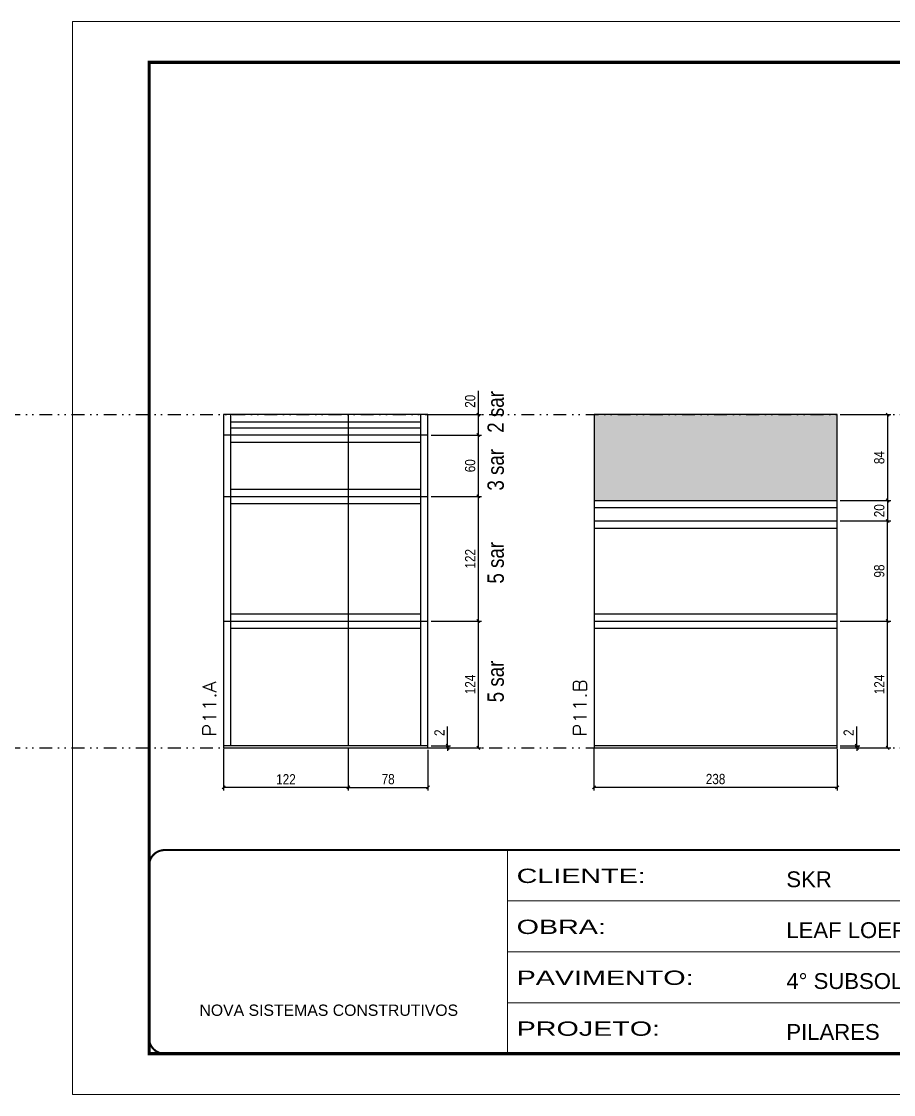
# Model space of a CAD drawing. Header units: millimetres. Extents: x 13777 to 27878, y -21631 to 6985.
# Drawn here: x 17533 to 18387, y -7848 to -6798 of the extents above; entities that cross this region are included whole.
import ezdxf

# ---------------------------------------------------------------- set-up
doc = ezdxf.new("R2010")
doc.units = ezdxf.units.MM
for name, pattern in [('CONTINUO', [0]), ('DASHED', [0.75, 0.5, -0.25]), ('DIVIDE2', [0.625, 0.25, -0.125, 0, -0.125, 0, -0.125])]:
    doc.linetypes.add(name, pattern=pattern)
for name, color, linetype in [('COTA', 241, 'Continuous'), ('NOMENCLATURA', 7, 'Continuous'), ('Nível', 160, 'Continuous'), ('Painéis', 200, 'Continuous'), ('SARR_2.2x7', 40, 'Continuous')]:
    doc.layers.add(name, color=color, linetype=linetype)
for name, color, linetype, lineweight in [('Folhas', 255, 'Continuous', 9), ('SARRAFO DE PRESSAO', 251, 'DASHED', 9), ('Texto Seção', 7, 'Continuous', 15)]:
    doc.layers.add(name, color=color, linetype=linetype, lineweight=lineweight)
doc.styles.add('ARIAL', font='arial.ttf')
doc.styles.add('ARIAL_NARROW', font='ARIALN.TTF', dxfattribs={"height": 0.2})
doc.styles.add('COTA TECNICA', font='techl___.ttf', dxfattribs={"height": 10})
doc.styles.add('COTA TECNICA-50', font='techl___.ttf', dxfattribs={"height": 10})
doc.styles.add('REGUA-120', font='ROMANS.shx', dxfattribs={"height": 15})
doc.styles.add('Tecnologia', font='')
doc.styles.get('Tecnologia').set_extended_font_data('Forgotten Futurist')
doc.dimstyles.new('COTA PAINEL-50', dxfattribs={"dimtxt": 10, "dimasz": 3, "dimexe": 3, "dimexo": 3, "dimgap": 3, "dimtad": 1, "dimdec": 1, "dimzin": 12, "dimdsep": 46, "dimtxsty": 'COTA TECNICA-50', "dimblk1": 'OBLIQUE', "dimblk2": 'OBLIQUE', "dimsah": 1, "dimcen": 0.9, "dimclrd": 4, "dimclre": 4, "dimclrt": 240, "dimadec": 1, "dimazin": 3, "dimtfac": 1, "dimtdec": 1, "dimtmove": 0, "dimatfit": 3, "dimfxl": 1, "dimtolj": 1, "dimtzin": 12, "dimarcsym": 0})
doc.dimstyles.new('PAINEL', dxfattribs={"dimtxt": 10, "dimasz": 3, "dimexe": 3, "dimexo": 3, "dimgap": 3, "dimtad": 1, "dimdec": 1, "dimzin": 12, "dimdsep": 46, "dimtxsty": 'COTA TECNICA', "dimblk1": 'OBLIQUE', "dimblk2": 'OBLIQUE', "dimsah": 1, "dimcen": 0.9, "dimclrd": 4, "dimclre": 4, "dimclrt": 240, "dimadec": 1, "dimazin": 3, "dimtfac": 1, "dimtdec": 1, "dimtmove": 0, "dimatfit": 3, "dimfxl": 1, "dimtolj": 1, "dimtzin": 12, "dimarcsym": 0})

# ---------------------------------------------------------------- blocks, each defined once
blk = doc.blocks.new('9999999999')
at = {"color": 30, "linetype": 'CONTINUO'}
for p, q in [((98564.6, 34230.2), (98564.6, 34429.4)), ((98564.6, 34379.6), (99584, 34379.6)), ((98564.6, 34329.8), (99488, 34329.8)), ((99584, 34329.8), (99488, 34329.8)), ((99488, 34329.8), (99488, 34230.2)), ((98564.6, 34280), (99488, 34280))]:
    blk.add_line(p, q, dxfattribs=at)
at = {"color": 30, "linetype": 'CONTINUO', "const_width": 2}
blk.add_lwpolyline([(99584, 34230.2), (99584, 34414.4, 0.414214), (99569, 34429.4), (98229, 34429.4, 0.414214), (98214, 34414.4), (98214, 34245.2, 0.414214), (98229, 34230.2), (99584, 34230.2)], format="xyb", dxfattribs=at)
at = {"layer": 'Folhas'}
blk.add_lwpolyline([(98139, 34190.2), (99624, 34190.2), (99624, 35240.2), (98139, 35240.2)], close=True, dxfattribs=at)
at = {"layer": 'Folhas', "color": 30, "const_width": 3}
blk.add_lwpolyline([(98214, 34230.2), (99584, 34230.2), (99584, 35200.2), (98214, 35200.2)], close=True, dxfattribs=at)
at = {"color": 7, "linetype": 'Continuous', "ltscale": 5, "style": 'ARIAL'}
for s, height, p in [('SKR', 15.48, (98837.7, 34393.1)), ('LEAF LOEFGREN', 15.483, (98837.7, 34343.3)), ('4° SUBSOLO', 15.48, (98837.7, 34293.5)), ('NOVA SISTEMAS CONSTRUTIVOS', 11.059, (98263.2, 34267.2)), ('PILARES', 15.48, (98837.7, 34243.7))]:
    blk.add_text(s, height=height, dxfattribs=at).set_placement(p)
at = {"layer": 'Folhas', "color": 7, "style": 'Tecnologia', "width": 1.5}
for s, p in [('CLIENTE:', (98573.7, 34397.2)), ('OBRA:', (98573.7, 34347.3)), ('PAVIMENTO:', (98573.7, 34297.5)), ('PROJETO:', (98573.7, 34247.7))]:
    blk.add_text(s, height=14, dxfattribs=at).set_placement(p)
blk = doc.blocks.new('_Oblique')
at = {"color": 0, "linetype": 'ByBlock', "lineweight": -2}
blk.add_line((-0.5, -0.5), (0.5, 0.5), dxfattribs=at)
blk = doc.blocks.new('*D3254')
at = {"layer": 'COTA', "color": 4, "lineweight": -2, "transparency": 16777216}
for p, q in [((17731.4, -7509.9), (17731.4, -7550.7)), ((17853.4, -7509.9), (17853.4, -7550.7)), ((17853.4, -7547.7), (17731.4, -7547.7))]:
    blk.add_line(p, q, dxfattribs=at)
at = {"layer": 'Defpoints', "color": 0, "transparency": 16777216}
for p in [(17731.4, -7506.9), (17853.4, -7506.9), (17731.4, -7547.7)]:
    blk.add_point(p, dxfattribs=at)
at = {"layer": 'COTA', "color": 4, "lineweight": -2, "transparency": 16777216, "xscale": 3, "yscale": 3, "zscale": 3, "rotation": 180}
blk.add_blockref('_Oblique', (17731.4, -7547.7), dxfattribs=at)
at = {"layer": 'COTA', "color": 4, "lineweight": -2, "transparency": 16777216, "xscale": 3, "yscale": 3, "zscale": 3}
blk.add_blockref('_Oblique', (17853.4, -7547.7), dxfattribs=at)
at = {"layer": 'COTA', "color": 240, "transparency": 16777216, "insert": (17792.4, -7539.7), "char_height": 10, "attachment_point": 5, "style": 'COTA TECNICA'}
blk.add_mtext('\\A1;122', dxfattribs=at)
blk = doc.blocks.new('*D3255')
at = {"layer": 'COTA', "color": 4, "lineweight": -2, "transparency": 16777216}
for p, q in [((17950.6, -7506.9), (17950.6, -7488.1)), ((17934.4, -7506.9), (17953.6, -7506.9)), ((17950.6, -7508.9), (17950.6, -7506.9)), ((17934.4, -7508.9), (17953.6, -7508.9)), ((17950.6, -7508.9), (17950.6, -7511.9))]:
    blk.add_line(p, q, dxfattribs=at)
at = {"layer": 'Defpoints', "color": 0, "transparency": 16777216}
for p in [(17931.4, -7506.9), (17931.4, -7508.9), (17950.6, -7508.9)]:
    blk.add_point(p, dxfattribs=at)
at = {"layer": 'COTA', "color": 4, "lineweight": -2, "transparency": 16777216, "xscale": 3, "yscale": 3, "zscale": 3}
for p, rotation in [((17950.6, -7506.9), 270), ((17950.6, -7508.9), 90)]:
    blk.add_blockref('_Oblique', p, dxfattribs=dict(at, rotation=rotation))
at = {"layer": 'COTA', "color": 240, "transparency": 16777216, "insert": (17942.6, -7494.1), "char_height": 10, "attachment_point": 5, "rotation": 90, "style": 'COTA TECNICA-50'}
blk.add_mtext('\\A1;2', dxfattribs=at)
blk = doc.blocks.new('*D3256')
at = {"layer": 'COTA', "color": 4, "lineweight": -2, "transparency": 16777216}
for p, q in [((17934.4, -7262.9), (17983.8, -7262.9)), ((17980.8, -7384.9), (17980.8, -7262.9)), ((17934.4, -7384.9), (17983.8, -7384.9))]:
    blk.add_line(p, q, dxfattribs=at)
at = {"layer": 'Defpoints', "color": 0, "transparency": 16777216}
for p in [(17931.4, -7262.9), (17980.8, -7262.9), (17931.4, -7384.9)]:
    blk.add_point(p, dxfattribs=at)
at = {"layer": 'COTA', "color": 4, "lineweight": -2, "transparency": 16777216, "xscale": 3, "yscale": 3, "zscale": 3}
for p, rotation in [((17980.8, -7262.9), 90), ((17980.8, -7384.9), 270)]:
    blk.add_blockref('_Oblique', p, dxfattribs=dict(at, rotation=rotation))
at = {"layer": 'COTA', "color": 240, "transparency": 16777216, "insert": (17972.7, -7323.9), "char_height": 10, "attachment_point": 5, "rotation": 90, "style": 'COTA TECNICA-50'}
blk.add_mtext('\\A1;122', dxfattribs=at)
blk = doc.blocks.new('*D3278')
at = {"layer": 'COTA', "color": 4, "linetype": 'ByBlock', "lineweight": -2, "transparency": 16777216}
for p, q in [((17934.4, -7384.9), (17983.8, -7384.9)), ((17980.8, -7508.9), (17980.8, -7384.9)), ((17934.4, -7508.9), (17983.8, -7508.9))]:
    blk.add_line(p, q, dxfattribs=at)
at = {"layer": 'Defpoints', "color": 0, "linetype": 'ByBlock', "transparency": 16777216}
for p in [(17931.4, -7384.9), (17980.8, -7384.9), (17931.4, -7508.9)]:
    blk.add_point(p, dxfattribs=at)
at = {"layer": 'COTA', "color": 4, "linetype": 'ByBlock', "lineweight": -2, "transparency": 16777216, "xscale": 3, "yscale": 3, "zscale": 3}
for p, rotation in [((17980.8, -7384.9), 90), ((17980.8, -7508.9), 270)]:
    blk.add_blockref('_Oblique', p, dxfattribs=dict(at, rotation=rotation))
at = {"layer": 'COTA', "color": 240, "linetype": 'ByBlock', "transparency": 16777216, "insert": (17972.7, -7446.9), "char_height": 10, "attachment_point": 5, "rotation": 90, "style": 'COTA TECNICA'}
blk.add_mtext('\\A1;124', dxfattribs=at)
blk = doc.blocks.new('*D3279')
at = {"layer": 'COTA', "color": 4, "linetype": 'ByBlock', "lineweight": -2, "transparency": 16777216}
for p, q in [((17934.4, -7384.9), (17983.8, -7384.9)), ((17980.8, -7508.9), (17980.8, -7384.9)), ((17934.4, -7508.9), (17983.8, -7508.9))]:
    blk.add_line(p, q, dxfattribs=at)
at = {"layer": 'Defpoints', "color": 0, "linetype": 'ByBlock', "transparency": 16777216}
for p in [(17931.4, -7384.9), (17980.8, -7384.9), (17931.4, -7508.9)]:
    blk.add_point(p, dxfattribs=at)
at = {"layer": 'COTA', "color": 4, "linetype": 'ByBlock', "lineweight": -2, "transparency": 16777216, "xscale": 3, "yscale": 3, "zscale": 3}
for p, rotation in [((17980.8, -7384.9), 90), ((17980.8, -7508.9), 270)]:
    blk.add_blockref('_Oblique', p, dxfattribs=dict(at, rotation=rotation))
at = {"layer": 'COTA', "color": 240, "linetype": 'ByBlock', "transparency": 16777216, "insert": (17972.7, -7446.9), "char_height": 10, "attachment_point": 5, "rotation": 90, "style": 'COTA TECNICA'}
blk.add_mtext('\\A1;124', dxfattribs=at)
blk = doc.blocks.new('*D3280')
at = {"layer": 'COTA', "color": 4, "lineweight": -2, "transparency": 16777216}
for p, q in [((17934.4, -7202.9), (17983.8, -7202.9)), ((17980.8, -7262.9), (17980.8, -7202.9)), ((17934.4, -7262.9), (17983.8, -7262.9))]:
    blk.add_line(p, q, dxfattribs=at)
at = {"layer": 'Defpoints', "color": 0, "transparency": 16777216}
for p in [(17931.4, -7202.9), (17980.8, -7202.9), (17931.4, -7262.9)]:
    blk.add_point(p, dxfattribs=at)
at = {"layer": 'COTA', "color": 4, "lineweight": -2, "transparency": 16777216, "xscale": 3, "yscale": 3, "zscale": 3}
for p, rotation in [((17980.8, -7202.9), 90), ((17980.8, -7262.9), 270)]:
    blk.add_blockref('_Oblique', p, dxfattribs=dict(at, rotation=rotation))
at = {"layer": 'COTA', "color": 240, "transparency": 16777216, "insert": (17972.7, -7232.9), "char_height": 10, "attachment_point": 5, "rotation": 90, "style": 'COTA TECNICA'}
blk.add_mtext('\\A1;60', dxfattribs=at)
blk = doc.blocks.new('*D3251')
at = {"layer": 'COTA', "color": 4, "lineweight": -2, "transparency": 16777216}
for p, q in [((18093.9, -7509.9), (18093.9, -7550.7)), ((18331.9, -7509.9), (18331.9, -7550.7)), ((18331.9, -7547.7), (18093.9, -7547.7))]:
    blk.add_line(p, q, dxfattribs=at)
at = {"layer": 'Defpoints', "color": 0, "transparency": 16777216}
for p in [(18093.9, -7506.9), (18331.9, -7506.9), (18093.9, -7547.7)]:
    blk.add_point(p, dxfattribs=at)
at = {"layer": 'COTA', "color": 4, "lineweight": -2, "transparency": 16777216, "xscale": 3, "yscale": 3, "zscale": 3, "rotation": 180}
blk.add_blockref('_Oblique', (18093.9, -7547.7), dxfattribs=at)
at = {"layer": 'COTA', "color": 4, "lineweight": -2, "transparency": 16777216, "xscale": 3, "yscale": 3, "zscale": 3}
blk.add_blockref('_Oblique', (18331.9, -7547.7), dxfattribs=at)
at = {"layer": 'COTA', "color": 240, "transparency": 16777216, "insert": (18212.9, -7539.5), "char_height": 10, "attachment_point": 5, "style": 'COTA TECNICA'}
blk.add_mtext('\\A1;238', dxfattribs=at)
blk = doc.blocks.new('*D3252')
at = {"layer": 'COTA', "color": 4, "lineweight": -2, "transparency": 16777216}
for p, q in [((18351.2, -7506.9), (18351.2, -7488.1)), ((18334.9, -7506.9), (18354.2, -7506.9)), ((18351.2, -7508.9), (18351.2, -7506.9)), ((18334.9, -7508.9), (18354.2, -7508.9)), ((18351.2, -7508.9), (18351.2, -7511.9))]:
    blk.add_line(p, q, dxfattribs=at)
at = {"layer": 'Defpoints', "color": 0, "transparency": 16777216}
for p in [(18331.9, -7506.9), (18331.9, -7508.9), (18351.2, -7508.9)]:
    blk.add_point(p, dxfattribs=at)
at = {"layer": 'COTA', "color": 4, "lineweight": -2, "transparency": 16777216, "xscale": 3, "yscale": 3, "zscale": 3}
for p, rotation in [((18351.2, -7506.9), 270), ((18351.2, -7508.9), 90)]:
    blk.add_blockref('_Oblique', p, dxfattribs=dict(at, rotation=rotation))
at = {"layer": 'COTA', "color": 240, "transparency": 16777216, "insert": (18343.2, -7494.1), "char_height": 10, "attachment_point": 5, "rotation": 90, "style": 'COTA TECNICA-50'}
blk.add_mtext('\\A1;2', dxfattribs=at)
blk = doc.blocks.new('*D3253')
at = {"layer": 'COTA', "color": 4, "lineweight": -2, "transparency": 16777216}
for p, q in [((18334.9, -7286.9), (18384.3, -7286.9)), ((18381.3, -7384.9), (18381.3, -7286.9)), ((18334.9, -7384.9), (18384.3, -7384.9))]:
    blk.add_line(p, q, dxfattribs=at)
at = {"layer": 'Defpoints', "color": 0, "transparency": 16777216}
for p in [(18331.9, -7286.9), (18381.3, -7286.9), (18331.9, -7384.9)]:
    blk.add_point(p, dxfattribs=at)
at = {"layer": 'COTA', "color": 4, "lineweight": -2, "transparency": 16777216, "xscale": 3, "yscale": 3, "zscale": 3}
for p, rotation in [((18381.3, -7286.9), 90), ((18381.3, -7384.9), 270)]:
    blk.add_blockref('_Oblique', p, dxfattribs=dict(at, rotation=rotation))
at = {"layer": 'COTA', "color": 240, "transparency": 16777216, "insert": (18373.2, -7335.9), "char_height": 10, "attachment_point": 5, "rotation": 90, "style": 'COTA TECNICA-50'}
blk.add_mtext('\\A1;98', dxfattribs=at)
blk = doc.blocks.new('*D3276')
at = {"layer": 'COTA', "color": 4, "linetype": 'ByBlock', "lineweight": -2, "transparency": 16777216}
for p, q in [((18334.9, -7384.9), (18384.3, -7384.9)), ((18381.3, -7508.9), (18381.3, -7384.9)), ((18334.9, -7508.9), (18384.3, -7508.9))]:
    blk.add_line(p, q, dxfattribs=at)
at = {"layer": 'Defpoints', "color": 0, "linetype": 'ByBlock', "transparency": 16777216}
for p in [(18331.9, -7384.9), (18381.3, -7384.9), (18331.9, -7508.9)]:
    blk.add_point(p, dxfattribs=at)
at = {"layer": 'COTA', "color": 4, "linetype": 'ByBlock', "lineweight": -2, "transparency": 16777216, "xscale": 3, "yscale": 3, "zscale": 3}
for p, rotation in [((18381.3, -7384.9), 90), ((18381.3, -7508.9), 270)]:
    blk.add_blockref('_Oblique', p, dxfattribs=dict(at, rotation=rotation))
at = {"layer": 'COTA', "color": 240, "linetype": 'ByBlock', "transparency": 16777216, "insert": (18373.2, -7446.9), "char_height": 10, "attachment_point": 5, "rotation": 90, "style": 'COTA TECNICA'}
blk.add_mtext('\\A1;124', dxfattribs=at)
blk = doc.blocks.new('*D3277')
at = {"layer": 'COTA', "color": 4, "linetype": 'ByBlock', "lineweight": -2, "transparency": 16777216}
for p, q in [((18334.9, -7384.9), (18384.3, -7384.9)), ((18381.3, -7508.9), (18381.3, -7384.9)), ((18334.9, -7508.9), (18384.3, -7508.9))]:
    blk.add_line(p, q, dxfattribs=at)
at = {"layer": 'Defpoints', "color": 0, "linetype": 'ByBlock', "transparency": 16777216}
for p in [(18331.9, -7384.9), (18381.3, -7384.9), (18331.9, -7508.9)]:
    blk.add_point(p, dxfattribs=at)
at = {"layer": 'COTA', "color": 4, "linetype": 'ByBlock', "lineweight": -2, "transparency": 16777216, "xscale": 3, "yscale": 3, "zscale": 3}
for p, rotation in [((18381.3, -7384.9), 90), ((18381.3, -7508.9), 270)]:
    blk.add_blockref('_Oblique', p, dxfattribs=dict(at, rotation=rotation))
at = {"layer": 'COTA', "color": 240, "linetype": 'ByBlock', "transparency": 16777216, "insert": (18373.2, -7446.9), "char_height": 10, "attachment_point": 5, "rotation": 90, "style": 'COTA TECNICA'}
blk.add_mtext('\\A1;124', dxfattribs=at)
blk = doc.blocks.new('*D3299')
at = {"layer": 'COTA', "color": 4, "lineweight": -2, "transparency": 16777216}
for p, q in [((17980.8, -7182.9), (17980.8, -7159.7)), ((17934.4, -7182.9), (17983.8, -7182.9)), ((17980.8, -7202.9), (17980.8, -7182.9)), ((17934.4, -7202.9), (17983.8, -7202.9))]:
    blk.add_line(p, q, dxfattribs=at)
at = {"layer": 'Defpoints', "color": 0, "transparency": 16777216}
for p in [(17931.4, -7182.9), (17980.8, -7182.9), (17931.4, -7202.9)]:
    blk.add_point(p, dxfattribs=at)
at = {"layer": 'COTA', "color": 4, "lineweight": -2, "transparency": 16777216, "xscale": 3, "yscale": 3, "zscale": 3}
for p, rotation in [((17980.8, -7182.9), 90), ((17980.8, -7202.9), 270)]:
    blk.add_blockref('_Oblique', p, dxfattribs=dict(at, rotation=rotation))
at = {"layer": 'COTA', "color": 240, "transparency": 16777216, "insert": (17972.7, -7169.8), "char_height": 10, "attachment_point": 5, "rotation": 90, "style": 'COTA TECNICA'}
blk.add_mtext('\\A1;20', dxfattribs=at)
blk = doc.blocks.new('*D3300')
at = {"layer": 'COTA', "color": 4, "lineweight": -2, "transparency": 16777216}
for p, q in [((17853.4, -7509.9), (17853.4, -7550.7)), ((17931.4, -7510.9), (17931.4, -7550.7)), ((17853.4, -7547.7), (17931.4, -7547.7))]:
    blk.add_line(p, q, dxfattribs=at)
at = {"layer": 'Defpoints', "color": 0, "transparency": 16777216}
for p in [(17853.4, -7506.9), (17931.4, -7507.9), (17931.4, -7547.7)]:
    blk.add_point(p, dxfattribs=at)
at = {"layer": 'COTA', "color": 4, "lineweight": -2, "transparency": 16777216, "xscale": 3, "yscale": 3, "zscale": 3, "rotation": 180}
blk.add_blockref('_Oblique', (17853.4, -7547.7), dxfattribs=at)
at = {"layer": 'COTA', "color": 4, "lineweight": -2, "transparency": 16777216, "xscale": 3, "yscale": 3, "zscale": 3}
blk.add_blockref('_Oblique', (17931.4, -7547.7), dxfattribs=at)
at = {"layer": 'COTA', "color": 240, "transparency": 16777216, "insert": (17892.4, -7539.6), "char_height": 10, "attachment_point": 5, "style": 'COTA TECNICA'}
blk.add_mtext('\\A1;78', dxfattribs=at)
blk = doc.blocks.new('*D3301')
at = {"layer": 'COTA', "color": 4, "lineweight": -2, "transparency": 16777216}
for p, q in [((18334.9, -7266.9), (18384.3, -7266.9)), ((18381.3, -7266.9), (18381.3, -7286.9)), ((18334.9, -7286.9), (18384.3, -7286.9))]:
    blk.add_line(p, q, dxfattribs=at)
at = {"layer": 'Defpoints', "color": 0, "transparency": 16777216}
for p in [(18331.9, -7266.9), (18331.9, -7286.9), (18381.3, -7286.9)]:
    blk.add_point(p, dxfattribs=at)
at = {"layer": 'COTA', "color": 4, "lineweight": -2, "transparency": 16777216, "xscale": 3, "yscale": 3, "zscale": 3}
for p, rotation in [((18381.3, -7266.9), 90), ((18381.3, -7286.9), 270)]:
    blk.add_blockref('_Oblique', p, dxfattribs=dict(at, rotation=rotation))
at = {"layer": 'COTA', "color": 240, "transparency": 16777216, "insert": (18373.2, -7276.9), "char_height": 10, "attachment_point": 5, "rotation": 90, "style": 'COTA TECNICA'}
blk.add_mtext('\\A1;20', dxfattribs=at)
blk = doc.blocks.new('*D3302')
at = {"layer": 'COTA', "color": 4, "lineweight": -2, "transparency": 16777216}
for p, q in [((18334.9, -7182.9), (18384.3, -7182.9)), ((18381.3, -7182.9), (18381.3, -7266.9)), ((18334.9, -7266.9), (18384.3, -7266.9))]:
    blk.add_line(p, q, dxfattribs=at)
at = {"layer": 'Defpoints', "color": 0, "transparency": 16777216}
for p in [(18331.9, -7182.9), (18331.9, -7266.9), (18381.3, -7266.9)]:
    blk.add_point(p, dxfattribs=at)
at = {"layer": 'COTA', "color": 4, "lineweight": -2, "transparency": 16777216, "xscale": 3, "yscale": 3, "zscale": 3}
for p, rotation in [((18381.3, -7182.9), 90), ((18381.3, -7266.9), 270)]:
    blk.add_blockref('_Oblique', p, dxfattribs=dict(at, rotation=rotation))
at = {"layer": 'COTA', "color": 240, "transparency": 16777216, "insert": (18373.2, -7224.9), "char_height": 10, "attachment_point": 5, "rotation": 90, "style": 'COTA TECNICA'}
blk.add_mtext('\\A1;84', dxfattribs=at)

msp = doc.modelspace()

# ---------------------------------------------------------------- hatches: boundary and pattern name
at = {"layer": 'COTA'}
h = msp.add_hatch(dxfattribs=at)
h.set_pattern_fill('AR-CONC', color=256, scale=0.03)
h.set_pattern_definition([(50, (-159.922, 0), (5.4655401, -0.4781726), [0.5715, -6.2865]), (355, (-159.922, 0), (-1.0573026, 5.7317054), [0.4572, -5.0292175]), (100.451445, (-159.4667, -0.04), (4.4082374, 5.2535326), [0.4857003, -5.3427073]), (46.1842, (-159.922, 1.524), (8.1323712, -1.2612698), [0.85725, -9.42975]), (96.635558, (-159.2445, 1.419), (7.122124, 7.4227837), [0.7285507, -8.0140682]), (351.18415, (-159.922, 1.524), (7.122124, 7.4227837), [0.685799, -7.543792]), (21, (-159.16, 1.143), (4.5484317, -3.0679559), [0.5715, -6.2865]), (326, (-159.16, 1.143), (1.8540609, 5.525639), [0.4572, -5.0292]), (71.451445, (-158.781, 0.8873), (6.4024926, 2.457683), [0.4857003, -5.3426981]), (37.5, (-159.9222, 0), (0.0926581, 2.53665117), [0, -4.96824, 0, -5.1054, 0, -5.04825]), (7.5, (-159.9222, 0), (2.00458988, 3.00541724), [0, -2.91084, 0, -4.85394, 0, -1.92405]), (327.5, (-161.6214, 0), (4.06771786, -0.17186232), [0, -1.905, 0, -5.9436, 0, -7.8867]), (317.5, (-162.3834, 0), (4.44387544, 0.7627947), [0, -2.4765, 0, -3.94716, 0, -5.6007])])
h.paths.add_polyline_path([(18093.93, -7182.89), (18093.93, -7266.89), (18331.93, -7266.89), (18331.93, -7182.89)])

# ---------------------------------------------------------------- linework, layer by layer
msp.add_lwpolyline([(18093.93, -7266.89), (18331.93, -7266.89), (18331.93, -7182.89), (18093.93, -7182.89)], close=True, dxfattribs=at)
at = {"layer": 'Nível', "color": 4, "linetype": 'DIVIDE2', "ltscale": 50}
for p, q in [((13777.11, -7182.89), (21531.15, -7182.89)), ((13777.11, -7508.89), (21531.15, -7508.89))]:
    msp.add_line(p, q, dxfattribs=at)
at = {"layer": 'Painéis'}
for p, q in [((17931.39, -7182.89), (17731.39, -7182.89)), ((17731.39, -7182.89), (17731.39, -7506.89)), ((17853.39, -7182.89), (17853.39, -7506.89)), ((17931.39, -7506.89), (17931.39, -7182.89)), ((17931.39, -7202.89), (17731.39, -7202.89)), ((17731.39, -7262.89), (17931.39, -7262.89)), ((18093.93, -7266.89), (18331.93, -7266.89)), ((18093.93, -7266.89), (18093.93, -7506.89)), ((18331.93, -7506.89), (18331.93, -7266.89)), ((18093.93, -7286.89), (18331.93, -7286.89)), ((17731.39, -7384.89), (17931.39, -7384.89)), ((18093.93, -7384.89), (18331.93, -7384.89))]:
    msp.add_line(p, q, dxfattribs=at)
for points in [[(17931.39, -7506.89), (17731.39, -7506.89), (17731.39, -7508.89), (17931.39, -7508.89)], [(18331.93, -7506.89), (18093.93, -7506.89), (18093.93, -7508.89), (18331.93, -7508.89)]]:
    msp.add_lwpolyline(points, close=True, dxfattribs=at)
at = {"layer": 'SARR_2.2x7'}
for p, q in [((17738.39, -7202.89), (17738.39, -7182.89)), ((17738.39, -7189.89), (17853.39, -7189.89)), ((17853.39, -7189.89), (17924.39, -7189.89)), ((17924.39, -7202.89), (17924.39, -7182.89)), ((17738.39, -7195.89), (17853.39, -7195.89)), ((17738.39, -7262.89), (17738.39, -7202.89)), ((17853.39, -7195.89), (17924.39, -7195.89)), ((17924.39, -7262.89), (17924.39, -7202.89)), ((17738.39, -7209.89), (17853.39, -7209.89)), ((17853.39, -7209.89), (17924.39, -7209.89)), ((17738.39, -7255.89), (17853.39, -7255.89)), ((17738.39, -7384.89), (17738.39, -7262.89)), ((17853.39, -7255.89), (17924.39, -7255.89)), ((17924.39, -7384.89), (17924.39, -7262.89)), ((17738.39, -7269.89), (17853.39, -7269.89)), ((17853.39, -7269.89), (17924.39, -7269.89)), ((18093.93, -7273.89), (18331.93, -7273.89)), ((18093.93, -7293.89), (18331.93, -7293.89)), ((17738.39, -7377.89), (17853.39, -7377.89)), ((17853.39, -7377.89), (17924.39, -7377.89)), ((18093.93, -7377.89), (18331.93, -7377.89)), ((17738.39, -7506.89), (17738.39, -7384.89)), ((17738.39, -7391.89), (17853.39, -7391.89)), ((17853.39, -7391.89), (17924.39, -7391.89)), ((17924.39, -7506.89), (17924.39, -7384.89)), ((18093.93, -7391.89), (18331.93, -7391.89))]:
    msp.add_line(p, q, dxfattribs=at)

# ---------------------------------------------------------------- block references
at = {"layer": 'SARRAFO DE PRESSAO', "color": 6, "linetype": 'ByBlock'}
msp.add_blockref('9999999999', (-80555.51, -42038.38), dxfattribs=at)

# ---------------------------------------------------------------- texts
at = {"layer": 'NOMENCLATURA', "style": 'ARIAL_NARROW'}
for s, p in [('2 sar', (18005.63, -7200.64)), ('3 sar', (18005.63, -7257.23)), ('5 sar', (18005.63, -7348.23)), ('5 sar', (18005.63, -7464.37))]:
    msp.add_text(s, height=16, rotation=90, dxfattribs=at).set_placement(p)
at = {"layer": 'Texto Seção', "style": 'REGUA-120', "width": 1.1}
for s, p in [('P11.A', (17724.14, -7498.13)), ('P11.B', (18086.68, -7498.13))]:
    msp.add_text(s, height=13, rotation=90, dxfattribs=at).set_placement(p)

# ---------------------------------------------------------------- dimensions: what is measured, and where the dimension line sits
at = {"layer": 'COTA'}
for base, p1, p2, dimstyle, picture, middle in [((17980.75, -7182.89), (17931.39, -7202.89), (17931.39, -7182.89), 'PAINEL', '*D3299', (17972.65, -7169.79)), ((18381.3, -7266.89), (18331.93, -7182.89), (18331.93, -7266.89), 'PAINEL', '*D3302', (18373.2, -7224.89)), ((17980.75, -7202.89), (17931.39, -7262.89), (17931.39, -7202.89), 'PAINEL', '*D3280', (17972.65, -7232.89)), ((17980.75, -7262.89), (17931.39, -7384.89), (17931.39, -7262.89), 'COTA PAINEL-50', '*D3256', (17972.69, -7323.89)), ((18381.3, -7286.89), (18331.93, -7384.89), (18331.93, -7286.89), 'COTA PAINEL-50', '*D3253', (18373.2, -7335.89))]:
    dim = msp.add_linear_dim(base=base, p1=p1, p2=p2, angle=90, dimstyle=dimstyle, dxfattribs=at)
    dim.commit()
    dim.dimension.update_dxf_attribs({"geometry": picture, "text_midpoint": middle})
for base, p1, p2, dimstyle, picture, middle in [((18381.3, -7286.89), (18331.93, -7266.89), (18331.93, -7286.89), 'PAINEL', '*D3301', (18381.3, -7276.89)), ((17950.64, -7508.89), (17931.39, -7506.89), (17931.39, -7508.89), 'COTA PAINEL-50', '*D3255', (17950.64, -7494.14)), ((18351.19, -7508.89), (18331.93, -7506.89), (18331.93, -7508.89), 'COTA PAINEL-50', '*D3252', (18351.19, -7494.14))]:
    dim = msp.add_linear_dim(base=base, p1=p1, p2=p2, angle=90, dimstyle=dimstyle, dxfattribs=at)
    dim.commit()
    dim.dimension.update_dxf_attribs({"geometry": picture, "text_midpoint": middle, "dimtype": 160})
at = {"layer": 'COTA', "linetype": 'ByBlock'}
for p1, p2, picture, middle in [((17931.39, -7508.89), (17931.39, -7384.89), '*D3278', (17972.68, -7446.89)), ((17931.39, -7508.89), (17931.39, -7384.89), '*D3279', (17972.68, -7446.89)), ((18331.93, -7508.89), (18331.93, -7384.89), '*D3276', (18373.23, -7446.89)), ((18331.93, -7508.89), (18331.93, -7384.89), '*D3277', (18373.23, -7446.89))]:
    dim = msp.add_aligned_dim(p1=p1, p2=p2, distance=-49.37, dimstyle='PAINEL', dxfattribs=at)
    dim.commit()
    dim.dimension.update_dxf_attribs({"geometry": picture, "text_midpoint": middle})
at = {"layer": 'COTA'}
for base, p1, p2, picture, middle in [((17731.39, -7547.71), (17853.39, -7506.89), (17731.39, -7506.89), '*D3254', (17792.39, -7539.66)), ((18093.93, -7547.71), (18331.93, -7506.89), (18093.93, -7506.89), '*D3251', (18212.93, -7539.47))]:
    dim = msp.add_linear_dim(base=base, p1=p1, p2=p2, angle=180, dimstyle='PAINEL', override={"dimarcsym": 2}, dxfattribs=at)
    dim.commit()
    dim.dimension.update_dxf_attribs({"geometry": picture, "text_midpoint": middle})
dim = msp.add_linear_dim(base=(17931.39, -7547.71), p1=(17853.39, -7506.89), p2=(17931.39, -7507.89), dimstyle='PAINEL', dxfattribs=at)
dim.commit()
dim.dimension.update_dxf_attribs({"geometry": '*D3300', "text_midpoint": (17892.39, -7539.62)})

doc.saveas('drawing.dxf')
